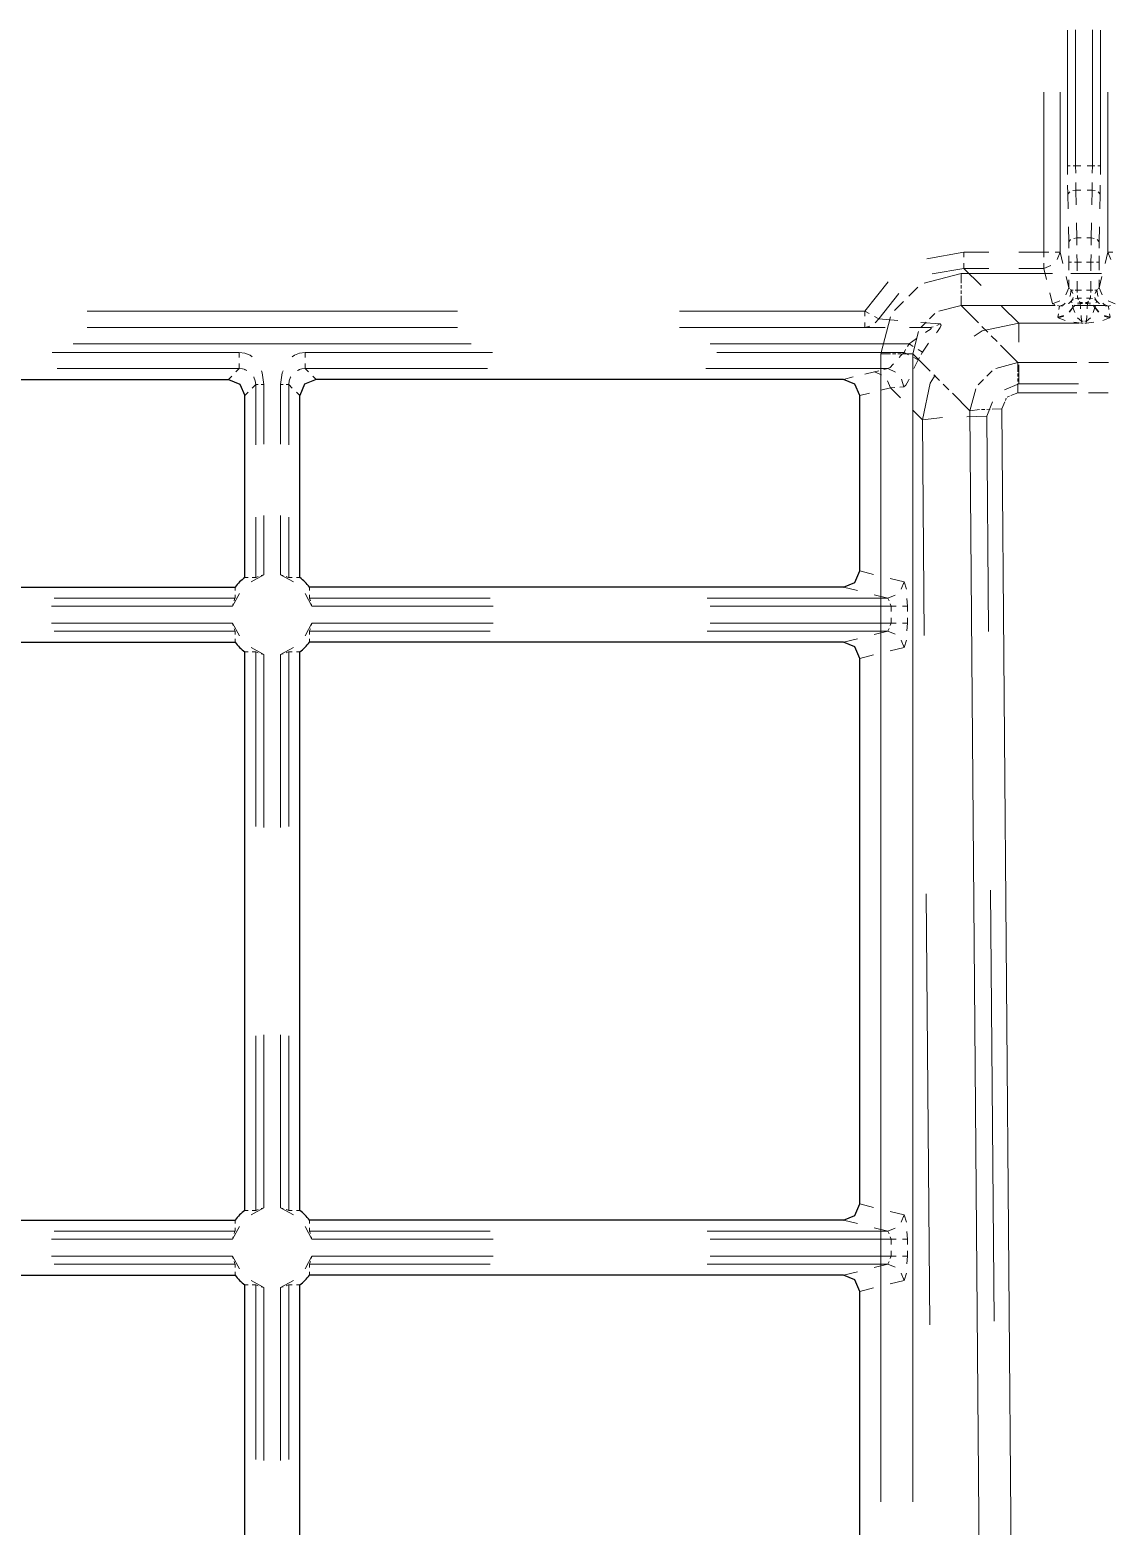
# Model space of a CAD drawing. Header units: millimetres. Extents: x 0 to 1989, y -338 to 950.
# Drawn here: x 620.9 to 687.6, y 785.4 to 877.6 of the extents above; entities that cross this region are included whole.
import ezdxf

# ---------------------------------------------------------------- set-up
doc = ezdxf.new("R2010")
doc.units = ezdxf.units.MM
doc.layers.add('DETAIL', color=8, linetype='Continuous')
doc.layers.add('FINE', color=9, linetype='Continuous')

msp = doc.modelspace()

# ---------------------------------------------------------------- linework, layer by layer
at = {"layer": 'DETAIL', "lineweight": 25}
for p, q in [((634.112, 843.869), (634.112, 855.079)), ((637.509, 843.869), (637.509, 855.079)), ((600.626, 843.28), (633.523, 843.28)), ((670.995, 843.28), (638.098, 843.28)), ((600.626, 839.883), (633.523, 839.883)), ((634.112, 804.869), (634.112, 839.294)), ((672, 805.276), (672, 838.888)), ((600.626, 804.28), (633.523, 804.28)), ((600.626, 800.883), (633.523, 800.883)), ((634.112, 765.869), (634.112, 800.294)), ((637.509, 765.869), (637.509, 800.294)), ((670.995, 800.883), (638.098, 800.883)), ((672, 766.276), (672, 799.887))]:
    msp.add_line(p, q, dxfattribs=at)
for points in [[(600.626, 856.079), (633.112, 856.079), (633.819, 855.786), (634.112, 855.079)], [(638.508, 856.079), (637.801, 855.786), (637.509, 855.079)], [(672, 844.276), (672, 855.083), (671.705, 855.787), (670.995, 856.079), (638.508, 856.079)], [(670.995, 843.28), (671.705, 843.572), (672, 844.276)], [(672, 838.888), (671.705, 839.592), (670.995, 839.883), (638.098, 839.883)], [(670.995, 804.28), (671.705, 804.571), (672, 805.276)], [(672, 799.887), (671.705, 800.592), (670.995, 800.883)]]:
    msp.add_lwpolyline(points, dxfattribs=at)
for points in [[(634.112, 843.869, 0.073593), (633.523, 843.28)], [(638.098, 843.28, 0.07365), (637.509, 843.869)], [(633.523, 839.883, 0.073393), (634.112, 839.294)], [(637.509, 804.869), (637.509, 839.294, 0.073442), (638.098, 839.883)], [(634.112, 804.869, 0.073529), (633.523, 804.28)], [(670.995, 804.28), (638.098, 804.28, 0.073673), (637.509, 804.869)], [(633.523, 800.883, 0.073509), (634.112, 800.294)], [(637.509, 800.294, 0.073598), (638.098, 800.883)]]:
    msp.add_lwpolyline(points, format="xyb", dxfattribs=at)
at = {"layer": 'FINE', "lineweight": 9}
for p, q in [((684.794, 869.246), (684.794, 877.594)), ((685.293, 877.61), (685.293, 869.246)), ((686.328, 869.246), (686.328, 877.61)), ((683.338, 863.91), (683.338, 873.784)), ((684.338, 873.784), (684.338, 863.91)), ((687.283, 863.91), (687.283, 873.784)), ((684.799, 868.699), (684.794, 869.246)), ((685.293, 869.246), (685.137, 869.246)), ((685.293, 869.246), (685.298, 868.777)), ((685.293, 869.246), (685.616, 869.246)), ((686.004, 869.246), (686.328, 869.246)), ((686.322, 868.777), (686.328, 869.246)), ((686.484, 869.246), (686.328, 869.246)), ((686.827, 869.246), (686.822, 868.699)), ((684.81, 867.496), (684.805, 868.043)), ((684.93, 867.635), (684.81, 867.496)), ((684.828, 866.578), (684.81, 867.496)), ((685.309, 867.746), (685.13, 867.707)), ((685.305, 868.215), (685.309, 867.746)), ((685.309, 867.746), (685.328, 866.828)), ((685.623, 867.746), (685.309, 867.746)), ((686.311, 867.746), (686.316, 868.215)), ((686.49, 867.707), (686.311, 867.746)), ((686.811, 867.496), (686.69, 867.635)), ((686.811, 867.496), (686.792, 866.578)), ((686.816, 868.043), (686.811, 867.496)), ((685.35, 865.726), (685.369, 864.808)), ((686.252, 864.808), (686.27, 865.726)), ((684.869, 864.558), (684.85, 865.476)), ((684.989, 864.697), (684.869, 864.558)), ((685.369, 864.808), (685.19, 864.769)), ((685.369, 864.808), (685.372, 864.339)), ((685.369, 864.808), (685.645, 864.808)), ((685.976, 864.808), (686.252, 864.808)), ((686.248, 864.339), (686.252, 864.808)), ((686.431, 864.769), (686.252, 864.808)), ((686.752, 864.558), (686.631, 864.697)), ((686.77, 865.476), (686.752, 864.558)), ((676.13, 863.5), (678.413, 863.91)), ((678.413, 863.601), (678.413, 863.91)), ((678.413, 863.91), (679.953, 863.91)), ((681.799, 863.91), (683.338, 863.91)), ((683.651, 863.91), (683.338, 863.91)), ((683.338, 863.601), (683.338, 863.91)), ((684.338, 863.91), (684.153, 863.472)), ((684.338, 863.91), (684.507, 863.227)), ((684.873, 864.168), (684.869, 864.558)), ((685.377, 863.777), (685.381, 863.308)), ((686.24, 863.308), (686.244, 863.777)), ((686.752, 864.558), (686.748, 864.168)), ((687.113, 863.227), (687.283, 863.91)), ((687.468, 863.472), (687.283, 863.91)), ((678.413, 862.92), (676.454, 862.574)), ((678.413, 862.92), (678.413, 863.23)), ((678.413, 862.92), (679.469, 861.865)), ((679.953, 862.92), (678.413, 862.92)), ((683.338, 862.92), (681.799, 862.92)), ((683.338, 862.92), (683.338, 863.23)), ((683.778, 863.102), (683.338, 862.92)), ((683.508, 862.237), (683.338, 862.92)), ((685.381, 863.308), (685.224, 863.308)), ((685.381, 863.308), (685.381, 862.769)), ((685.649, 863.308), (685.381, 863.308)), ((686.24, 863.308), (685.972, 863.308)), ((686.24, 862.769), (686.24, 863.308)), ((686.24, 863.308), (686.396, 863.308)), ((686.744, 863.699), (686.74, 863.308)), ((686.74, 863.308), (686.74, 862.814)), ((672.307, 860.277), (673.753, 862.091)), ((678.242, 862), (678.242, 862.607)), ((684.711, 862.408), (684.881, 861.725)), ((684.881, 861.725), (684.881, 862.22)), ((686.88, 862.607), (685.002, 862.607)), ((685.381, 862.122), (685.381, 861.583)), ((674.412, 861.37), (673.173, 859.813)), ((675.577, 861.764), (675.021, 861.209)), ((678.242, 861.677), (678.242, 861.879)), ((678.242, 861.354), (678.242, 861.556)), ((678.242, 860.626), (678.242, 861.232)), ((683.881, 860.734), (683.712, 861.418)), ((684.881, 861.725), (684.696, 861.287)), ((684.881, 861.725), (684.927, 861.68)), ((684.982, 861.627), (685.028, 861.583)), ((685.138, 861.583), (685.028, 861.583)), ((685.043, 860.918), (685.148, 860.994)), ((685.381, 861.583), (685.27, 861.583)), ((685.287, 861.056), (685.414, 861.083)), ((685.381, 861.583), (685.391, 861.426)), ((685.381, 861.583), (685.649, 861.583)), ((685.403, 861.239), (685.414, 861.083)), ((685.414, 861.083), (685.467, 861.003)), ((685.662, 861.083), (685.414, 861.083)), ((686.207, 861.083), (685.959, 861.083)), ((686.153, 861.003), (686.207, 861.083)), ((686.207, 861.083), (686.217, 861.239)), ((686.207, 861.083), (686.334, 861.056)), ((686.23, 861.426), (686.24, 861.583)), ((686.24, 861.583), (686.35, 861.583)), ((686.473, 860.994), (686.578, 860.918)), ((686.482, 861.583), (686.592, 861.583)), ((686.592, 861.583), (686.638, 861.627)), ((686.694, 861.68), (686.74, 861.725)), ((686.924, 861.287), (686.74, 861.725)), ((647.216, 860.277), (624.405, 860.277)), ((672.307, 860.277), (660.902, 860.277)), ((672.578, 860.132), (672.307, 860.277)), ((672.307, 859.965), (672.307, 860.277)), ((674.688, 860.876), (674.133, 860.321)), ((676.296, 859.802), (676.631, 860.136)), ((676.866, 860.276), (678.242, 860.626)), ((680.735, 860.599), (681.79, 859.544)), ((684.321, 860.916), (683.881, 860.734)), ((684.013, 860.691), (683.881, 860.734)), ((684.301, 860.595), (684.17, 860.639)), ((684.2, 859.908), (684.232, 860.123)), ((684.27, 860.381), (684.301, 860.595)), ((685.123, 860.517), (684.893, 860.24)), ((684.908, 860.223), (685.133, 860.504)), ((685.043, 860.918), (685.068, 860.793)), ((685.098, 860.643), (685.123, 860.517)), ((685.123, 860.517), (685.238, 860.657)), ((685.123, 860.517), (685.125, 860.512)), ((685.129, 860.508), (685.133, 860.504)), ((685.133, 860.504), (685.252, 860.623)), ((685.133, 860.504), (685.247, 860.21)), ((685.184, 860.626), (687.112, 860.626)), ((685.412, 860.773), (685.585, 860.826)), ((685.423, 860.716), (685.585, 860.76)), ((685.531, 860.906), (685.585, 860.826)), ((685.585, 860.826), (685.726, 860.826)), ((685.585, 860.826), (685.585, 860.806)), ((685.585, 860.78), (685.585, 860.76)), ((685.585, 860.76), (685.605, 860.42)), ((685.726, 860.76), (685.585, 860.76)), ((685.895, 860.826), (686.036, 860.826)), ((686.036, 860.76), (685.895, 860.76)), ((686.015, 860.42), (686.036, 860.76)), ((686.036, 860.826), (686.089, 860.906)), ((686.036, 860.826), (686.209, 860.773)), ((686.036, 860.826), (686.036, 860.806)), ((686.036, 860.78), (686.036, 860.76)), ((686.198, 860.716), (686.036, 860.76)), ((686.488, 860.504), (686.369, 860.623)), ((686.374, 860.21), (686.488, 860.504)), ((686.382, 860.657), (686.497, 860.517)), ((686.488, 860.504), (686.492, 860.508)), ((686.712, 860.223), (686.488, 860.504)), ((686.496, 860.512), (686.497, 860.517)), ((686.497, 860.517), (686.522, 860.643)), ((686.728, 860.24), (686.497, 860.517)), ((686.553, 860.793), (686.578, 860.918)), ((687.739, 860.734), (687.3, 860.916)), ((687.451, 860.639), (687.319, 860.595)), ((687.319, 860.595), (687.351, 860.381)), ((687.389, 860.123), (687.42, 859.908)), ((624.405, 859.277), (647.216, 859.277)), ((660.902, 859.277), (672.307, 859.277)), ((672.625, 859.368), (672.307, 859.277)), ((673.563, 859.277), (672.307, 859.277)), ((673.173, 859.813), (672.902, 859.958)), ((673.173, 859.813), (672.949, 859.569)), ((673.173, 859.813), (674.345, 859.705)), ((673.896, 859.932), (673.29, 857.655)), ((676.325, 859.277), (675.07, 859.277)), ((675.753, 859.588), (676.927, 859.502)), ((675.761, 859.266), (676.095, 859.601)), ((676.526, 859.314), (676.325, 859.277)), ((676.927, 859.502), (676.751, 859.398)), ((679.885, 858.983), (679.528, 859.34)), ((681.79, 859.544), (681.79, 858.377)), ((681.79, 859.544), (685.483, 859.544)), ((684.546, 860.012), (684.2, 859.908)), ((684.205, 859.894), (684.2, 859.908)), ((684.228, 859.869), (684.217, 859.88)), ((684.228, 859.869), (684.57, 859.984)), ((684.657, 859.703), (684.228, 859.869)), ((685.651, 859.549), (685.194, 859.598)), ((685.404, 859.871), (685.651, 859.674)), ((685.63, 860.013), (685.651, 859.674)), ((685.651, 859.635), (685.651, 859.674)), ((685.651, 859.674), (685.75, 859.674)), ((685.651, 859.549), (685.651, 859.588)), ((685.75, 859.549), (685.651, 859.549)), ((685.97, 859.549), (685.87, 859.549)), ((685.97, 859.674), (686.216, 859.871)), ((685.97, 859.635), (685.97, 859.674)), ((686.427, 859.598), (685.97, 859.549)), ((685.97, 859.549), (685.97, 859.588)), ((687.392, 859.869), (686.964, 859.703)), ((687.392, 859.869), (687.051, 859.984)), ((687.42, 859.908), (687.074, 860.012)), ((687.404, 859.88), (687.392, 859.869)), ((687.42, 859.908), (687.415, 859.894)), ((623.552, 858.277), (648.068, 858.277)), ((662.778, 858.277), (675.037, 858.277)), ((674.94, 858.11), (675.037, 858.277)), ((675.037, 858.277), (675.486, 858.6)), ((675.295, 858.111), (675.037, 858.277)), ((675.271, 857.655), (675.621, 859.031)), ((676.243, 858.302), (675.863, 857.747)), ((680.456, 858.411), (680.099, 858.769)), ((633.777, 857.743), (622.251, 857.743)), ((633.777, 857.743), (633.777, 857.43)), ((637.843, 857.743), (637.843, 857.43)), ((637.843, 857.743), (649.37, 857.743)), ((663.201, 857.743), (674.727, 857.743)), ((673.897, 857.655), (673.29, 857.655)), ((673.29, 857.655), (673.29, 786.926)), ((674.22, 857.655), (674.018, 857.655)), ((674.543, 857.655), (674.341, 857.655)), ((675.271, 857.655), (674.665, 857.655)), ((674.727, 857.743), (674.824, 857.91)), ((674.999, 857.601), (674.727, 857.743)), ((675.271, 786.926), (675.271, 857.655)), ((675.271, 857.655), (676.345, 856.581)), ((675.598, 857.289), (675.326, 857.431)), ((675.681, 857.432), (675.598, 857.289)), ((675.863, 857.747), (675.605, 857.913)), ((675.863, 857.747), (675.78, 857.604)), ((681.742, 857.126), (680.671, 858.197)), ((622.561, 856.743), (633.777, 856.743)), ((633.777, 856.743), (633.569, 856.536)), ((637.843, 856.743), (638.051, 856.536)), ((649.059, 856.743), (637.843, 856.743)), ((672.309, 856.405), (672.906, 856.554)), ((672.906, 856.554), (673.165, 856.613)), ((672.906, 856.554), (673.344, 856.369)), ((673.735, 856.743), (674.2, 856.528)), ((680.156, 856.602), (679.824, 856.269)), ((681.742, 857.126), (680.386, 856.748)), ((685.379, 857.126), (681.742, 857.126)), ((681.742, 856.554), (681.742, 857.126)), ((681.742, 856.249), (681.742, 856.44)), ((681.79, 856.977), (681.79, 855.81)), ((687.319, 857.126), (686.107, 857.126)), ((633.32, 856.286), (633.112, 856.079)), ((634.581, 855.548), (634.793, 855.761)), ((634.793, 855.761), (634.793, 852.047)), ((635.137, 855.761), (635.293, 855.761)), ((635.293, 852.094), (635.293, 855.761)), ((636.484, 855.761), (636.327, 855.761)), ((636.327, 852.094), (636.327, 855.761)), ((636.827, 855.761), (636.827, 852.047)), ((637.04, 855.548), (636.827, 855.761)), ((638.3, 856.286), (638.508, 856.079)), ((670.995, 856.079), (671.592, 856.227)), ((673.896, 855.554), (673.304, 855.407)), ((673.715, 855.993), (673.896, 855.554)), ((674.151, 855.572), (673.896, 855.554)), ((674.511, 854.939), (673.896, 855.554)), ((674.713, 855.61), (674.458, 855.593)), ((674.565, 856.101), (674.713, 855.61)), ((676.56, 856.367), (676.918, 856.008)), ((677.133, 855.794), (677.491, 855.436)), ((679.152, 855.505), (678.78, 854.147)), ((679.626, 856.07), (679.295, 855.737)), ((681.79, 855.81), (680.913, 855.445)), ((681.742, 855.944), (681.742, 856.135)), ((681.742, 855.258), (681.742, 855.83)), ((685.478, 855.81), (681.79, 855.81)), ((634.112, 855.079), (634.325, 855.292)), ((637.509, 855.079), (637.296, 855.292)), ((672.592, 855.23), (672, 855.083)), ((677.706, 855.221), (678.78, 854.147)), ((680.178, 854.694), (679.825, 853.813)), ((680.76, 854.26), (680.933, 854.692)), ((680.967, 854.778), (681.025, 854.922)), ((681.084, 854.984), (681.227, 855.044)), ((681.313, 855.08), (681.742, 855.258)), ((681.742, 855.258), (685.37, 855.258)), ((686.096, 855.258), (687.305, 855.258)), ((675.864, 853.587), (675.249, 854.202)), ((675.864, 853.587), (677.097, 853.725)), ((678.585, 853.777), (679.825, 853.813)), ((679.383, 854.215), (678.78, 854.147)), ((678.78, 854.147), (679.611, 749.96)), ((679.707, 854.229), (679.505, 854.224)), ((679.825, 853.813), (679.931, 840.536)), ((680.031, 854.239), (679.829, 854.233)), ((680.76, 854.26), (680.153, 854.242)), ((681.592, 750.073), (680.76, 854.26)), ((675.97, 840.309), (675.864, 853.587)), ((634.793, 847.589), (634.793, 843.875)), ((635.293, 844.028), (635.293, 847.694)), ((636.327, 844.028), (636.327, 847.694)), ((636.827, 847.589), (636.827, 843.875)), ((634.325, 843.871), (634.112, 843.869)), ((635.293, 844.028), (634.512, 843.604)), ((634.793, 843.875), (634.581, 843.873)), ((636.327, 844.028), (637.109, 843.604)), ((636.827, 843.875), (637.04, 843.873)), ((637.296, 843.871), (637.509, 843.869)), ((672, 844.276), (672.852, 844.064)), ((673.875, 843.81), (674.728, 843.598)), ((674.728, 843.598), (674.546, 843.159)), ((674.728, 843.598), (674.871, 843.144)), ((633.517, 842.599), (622.381, 842.599)), ((633.788, 842.881), (633.364, 842.099)), ((633.519, 842.812), (633.517, 842.599)), ((633.523, 843.28), (633.521, 843.067)), ((637.832, 842.881), (638.256, 842.099)), ((638.098, 843.28), (638.1, 843.067)), ((638.102, 842.812), (638.103, 842.599)), ((638.103, 842.599), (649.239, 842.599)), ((662.602, 842.599), (673.737, 842.599)), ((671.852, 843.067), (670.995, 843.28)), ((673.737, 842.599), (672.88, 842.812)), ((674.176, 842.783), (673.737, 842.599)), ((673.801, 842.443), (673.737, 842.599)), ((674.904, 842.574), (674.931, 842.099)), ((622.213, 842.099), (633.364, 842.099)), ((633.364, 842.099), (633.403, 842.258)), ((638.256, 842.099), (638.217, 842.258)), ((649.408, 842.099), (638.256, 842.099)), ((673.941, 842.099), (662.79, 842.099)), ((673.941, 842.099), (673.878, 842.255)), ((673.941, 842.099), (674.25, 842.099)), ((673.941, 841.776), (673.941, 842.099)), ((674.622, 842.099), (674.931, 842.099)), ((674.931, 842.099), (674.931, 841.776)), ((633.364, 841.065), (622.213, 841.065)), ((633.364, 841.065), (633.788, 840.283)), ((638.256, 841.065), (637.832, 840.283)), ((638.256, 841.065), (649.408, 841.065)), ((662.79, 841.065), (673.941, 841.065)), ((673.737, 840.565), (673.801, 840.721)), ((673.878, 840.909), (673.941, 841.065)), ((673.941, 841.065), (673.941, 841.388)), ((673.941, 841.065), (674.25, 841.065)), ((674.622, 841.065), (674.931, 841.065)), ((674.931, 841.065), (674.904, 840.589)), ((674.931, 841.388), (674.931, 841.065)), ((622.381, 840.565), (633.517, 840.565)), ((633.519, 840.352), (633.517, 840.565)), ((633.523, 839.883), (633.521, 840.096)), ((638.098, 839.883), (638.1, 840.096)), ((638.102, 840.352), (638.103, 840.565)), ((649.239, 840.565), (638.103, 840.565)), ((673.737, 840.565), (662.602, 840.565)), ((670.995, 839.883), (671.852, 840.096)), ((672.88, 840.352), (673.737, 840.565)), ((673.737, 840.565), (674.176, 840.38)), ((674.546, 840.005), (674.728, 839.565)), ((674.871, 840.019), (674.728, 839.565)), ((634.112, 839.294), (634.325, 839.293)), ((634.512, 839.56), (635.293, 839.136)), ((634.581, 839.291), (634.793, 839.289)), ((634.793, 839.289), (634.793, 828.534)), ((635.293, 839.136), (635.134, 839.175)), ((635.293, 828.477), (635.293, 839.136)), ((637.109, 839.56), (636.327, 839.136)), ((636.327, 839.136), (636.486, 839.175)), ((636.327, 828.477), (636.327, 839.136)), ((637.04, 839.291), (636.827, 839.289)), ((636.827, 839.289), (636.827, 828.534)), ((637.509, 839.294), (637.296, 839.293)), ((672.852, 839.099), (672, 838.888)), ((674.728, 839.565), (673.875, 839.354)), ((676.309, 797.822), (676.097, 824.377)), ((680.058, 824.603), (680.27, 798.049)), ((634.793, 815.629), (634.793, 804.875)), ((635.293, 805.028), (635.293, 815.686)), ((636.327, 805.028), (636.327, 815.686)), ((636.827, 815.629), (636.827, 804.875)), ((634.325, 804.871), (634.112, 804.869)), ((635.293, 805.028), (634.512, 804.604)), ((634.793, 804.875), (634.581, 804.873)), ((636.327, 805.028), (637.109, 804.604)), ((636.827, 804.875), (637.04, 804.873)), ((637.296, 804.871), (637.509, 804.869)), ((672, 805.276), (672.852, 805.064)), ((673.875, 804.81), (674.728, 804.598)), ((633.788, 803.881), (633.364, 803.099)), ((633.523, 804.28), (633.521, 804.067)), ((637.832, 803.881), (638.256, 803.099)), ((638.098, 804.28), (638.1, 804.067)), ((671.852, 804.067), (670.995, 804.28)), ((674.728, 804.598), (674.546, 804.159)), ((674.728, 804.598), (674.871, 804.144)), ((622.213, 803.099), (633.364, 803.099)), ((633.517, 803.599), (622.381, 803.599)), ((633.364, 803.099), (633.403, 803.258)), ((633.519, 803.812), (633.517, 803.599)), ((638.102, 803.812), (638.103, 803.599)), ((638.103, 803.599), (649.239, 803.599)), ((638.256, 803.099), (638.217, 803.258)), ((649.408, 803.099), (638.256, 803.099)), ((662.602, 803.599), (673.737, 803.599)), ((673.941, 803.099), (662.79, 803.099)), ((673.737, 803.599), (672.88, 803.812)), ((674.176, 803.783), (673.737, 803.599)), ((673.801, 803.442), (673.737, 803.599)), ((673.941, 803.099), (673.878, 803.255)), ((674.25, 803.099), (673.941, 803.099)), ((673.941, 802.776), (673.941, 803.099)), ((674.931, 803.099), (674.622, 803.099)), ((674.904, 803.574), (674.931, 803.099)), ((674.931, 803.099), (674.931, 802.776)), ((633.364, 802.065), (622.213, 802.065)), ((633.364, 802.065), (633.788, 801.283)), ((638.256, 802.065), (637.832, 801.283)), ((638.256, 802.065), (649.408, 802.065)), ((662.79, 802.065), (673.941, 802.065)), ((673.878, 801.909), (673.941, 802.065)), ((673.941, 802.065), (673.941, 802.388)), ((674.25, 802.065), (673.941, 802.065)), ((674.931, 802.065), (674.622, 802.065)), ((674.931, 802.065), (674.904, 801.589)), ((674.931, 802.388), (674.931, 802.065)), ((622.381, 801.565), (633.517, 801.565)), ((633.519, 801.352), (633.517, 801.565)), ((633.523, 800.883), (633.521, 801.096)), ((638.098, 800.883), (638.1, 801.096)), ((638.102, 801.352), (638.103, 801.565)), ((649.239, 801.565), (638.103, 801.565)), ((673.737, 801.565), (662.602, 801.565)), ((670.995, 800.883), (671.852, 801.096)), ((672.88, 801.352), (673.737, 801.565)), ((673.737, 801.565), (673.801, 801.721)), ((673.737, 801.565), (674.176, 801.38)), ((634.112, 800.294), (634.325, 800.293)), ((634.512, 800.56), (635.293, 800.136)), ((634.581, 800.29), (634.793, 800.289)), ((634.793, 800.289), (634.793, 789.534)), ((635.293, 800.136), (635.134, 800.175)), ((637.109, 800.56), (636.327, 800.136)), ((636.327, 800.136), (636.486, 800.175)), ((637.04, 800.29), (636.827, 800.289)), ((636.827, 800.289), (636.827, 789.534)), ((637.509, 800.294), (637.296, 800.293)), ((674.728, 800.565), (673.875, 800.354)), ((674.546, 801.005), (674.728, 800.565)), ((674.871, 801.019), (674.728, 800.565)), ((635.293, 789.477), (635.293, 800.136)), ((636.327, 789.477), (636.327, 800.136)), ((672.852, 800.1), (672, 799.887))]:
    msp.add_line(p, q, dxfattribs=at)
for points in [[(686.827, 877.594), (686.827, 869.246), (686.675, 869.246), (686.671, 869.246)], [(684.95, 869.246), (684.946, 869.246), (684.794, 869.246)], [(686.293, 866.828), (686.311, 867.746), (685.998, 867.746)], [(684.338, 863.91), (684.033, 863.91), (684.025, 863.91)], [(687.595, 863.91), (687.588, 863.91), (687.283, 863.91)], [(684.881, 862.814), (684.881, 863.308), (684.877, 863.699)], [(685.037, 863.308), (685.033, 863.308), (684.881, 863.308)], [(686.584, 863.308), (686.587, 863.308), (686.74, 863.308)], [(683.875, 862.607), (678.242, 862.607), (675.965, 862.001)], [(685.972, 861.583), (686.24, 861.583), (686.24, 862.122)], [(686.74, 862.22), (686.74, 861.725), (686.91, 862.408)], [(685.028, 861.583), (684.954, 861.224), (684.934, 861.184)], [(685.028, 861.583), (685.116, 861.382), (685.117, 861.378)], [(685.139, 861.116), (685.122, 861.038), (685.043, 860.918)], [(686.578, 860.918), (686.499, 861.038), (686.482, 861.116)], [(686.504, 861.378), (686.505, 861.382), (686.592, 861.583)], [(686.688, 861.185), (686.667, 861.224), (686.592, 861.583)], [(679.313, 859.554), (678.242, 860.626), (684.027, 860.626)], [(684.658, 860.784), (684.575, 860.703), (684.301, 860.595)], [(684.558, 860.631), (684.509, 860.616), (684.301, 860.595)], [(685.043, 860.918), (684.888, 860.781), (684.842, 860.755)], [(686.779, 860.755), (686.733, 860.781), (686.578, 860.918)], [(687.319, 860.595), (687.046, 860.703), (686.963, 860.784)], [(687.319, 860.595), (687.112, 860.616), (687.063, 860.631)], [(672.307, 859.277), (672.307, 859.57), (672.307, 859.59)], [(676.041, 858.966), (676.125, 859.02), (676.33, 859.161), (676.388, 859.214), (676.403, 859.241), (676.39, 859.267), (676.355, 859.276), (676.325, 859.277)], [(676.927, 859.502), (676.955, 859.498), (677.005, 859.429), (676.95, 859.284), (676.782, 859.035), (676.72, 858.952)], [(679.05, 858.744), (679.532, 859.07), (681.79, 859.544)], [(685.87, 859.674), (685.97, 859.674), (685.99, 860.013)], [(634.579, 857.466), (634.442, 857.573), (634.13, 857.7), (633.777, 857.743)], [(637.041, 857.466), (637.178, 857.573), (637.49, 857.7), (637.843, 857.743)], [(674.419, 857.425), (674.535, 857.552), (674.727, 857.743)], [(633.777, 857.056), (633.777, 857.048), (633.777, 856.829), (633.777, 856.743)], [(634.25, 856.631), (634.245, 856.634), (634.168, 856.668), (634.166, 856.669), (634.165, 856.669), (634.162, 856.67), (634.157, 856.673), (634.146, 856.677), (634.124, 856.685), (634.078, 856.699), (633.983, 856.723), (633.777, 856.743)], [(635.293, 855.761), (635.193, 856.482), (635.138, 856.609)], [(636.327, 855.761), (636.428, 856.482), (636.482, 856.609)], [(637.371, 856.631), (637.376, 856.634), (637.453, 856.668), (637.454, 856.669), (637.456, 856.669), (637.458, 856.67), (637.464, 856.673), (637.475, 856.677), (637.497, 856.685), (637.542, 856.699), (637.638, 856.723), (637.843, 856.743)], [(637.843, 857.056), (637.843, 857.048), (637.843, 856.829), (637.843, 856.743)], [(673.476, 856.684), (673.735, 856.743), (662.519, 856.743)], [(673.735, 856.743), (673.864, 856.813), (674.031, 856.986), (674.067, 857.028)], [(675.598, 857.289), (675.434, 856.962), (675.336, 856.753)], [(634.793, 855.761), (634.764, 855.999), (634.68, 856.217), (634.67, 856.229)], [(634.793, 855.761), (634.836, 855.761), (634.946, 855.761), (634.95, 855.761)], [(636.827, 855.761), (636.784, 855.761), (636.675, 855.761), (636.671, 855.761)], [(636.827, 855.761), (636.857, 855.999), (636.941, 856.217), (636.951, 856.229)], [(675.036, 856.102), (674.991, 856.003), (674.837, 855.716), (674.713, 855.61)], [(675.864, 853.587), (676.331, 855.852), (676.651, 856.33)], [(634.793, 843.875), (634.809, 843.879), (634.869, 843.902), (634.947, 843.93)], [(635.134, 843.989), (635.289, 844.027), (635.293, 844.028)], [(636.486, 843.989), (636.331, 844.027), (636.327, 844.028)], [(636.827, 843.875), (636.812, 843.879), (636.751, 843.902), (636.673, 843.93)], [(633.462, 842.445), (633.493, 842.53), (633.515, 842.591), (633.517, 842.599)], [(638.159, 842.445), (638.128, 842.53), (638.105, 842.591), (638.103, 842.599)], [(633.404, 840.906), (633.392, 840.946), (633.364, 841.065)], [(633.517, 840.565), (633.507, 840.595), (633.478, 840.671), (633.462, 840.719)], [(638.103, 840.565), (638.114, 840.595), (638.142, 840.671), (638.159, 840.719)], [(638.217, 840.906), (638.228, 840.946), (638.256, 841.065)], [(634.947, 839.233), (634.862, 839.264), (634.802, 839.287), (634.793, 839.289)], [(636.673, 839.233), (636.759, 839.264), (636.819, 839.287), (636.827, 839.289)], [(634.793, 804.875), (634.824, 804.885), (634.9, 804.914), (634.947, 804.93)], [(635.135, 804.988), (635.175, 805), (635.293, 805.028)], [(636.486, 804.988), (636.446, 805), (636.327, 805.028)], [(636.827, 804.875), (636.797, 804.885), (636.721, 804.914), (636.673, 804.93)], [(633.462, 803.445), (633.493, 803.53), (633.515, 803.591), (633.517, 803.599)], [(638.159, 803.445), (638.128, 803.53), (638.105, 803.591), (638.103, 803.599)], [(633.404, 801.906), (633.392, 801.946), (633.364, 802.065)], [(638.217, 801.906), (638.228, 801.946), (638.256, 802.065)], [(633.517, 801.565), (633.507, 801.595), (633.478, 801.671), (633.462, 801.719)], [(638.103, 801.565), (638.114, 801.595), (638.142, 801.671), (638.159, 801.719)], [(634.947, 800.233), (634.862, 800.264), (634.802, 800.287), (634.793, 800.289)], [(636.673, 800.233), (636.759, 800.264), (636.819, 800.287), (636.827, 800.289)]]:
    msp.add_lwpolyline(points, dxfattribs=at)

doc.saveas('drawing.dxf')
